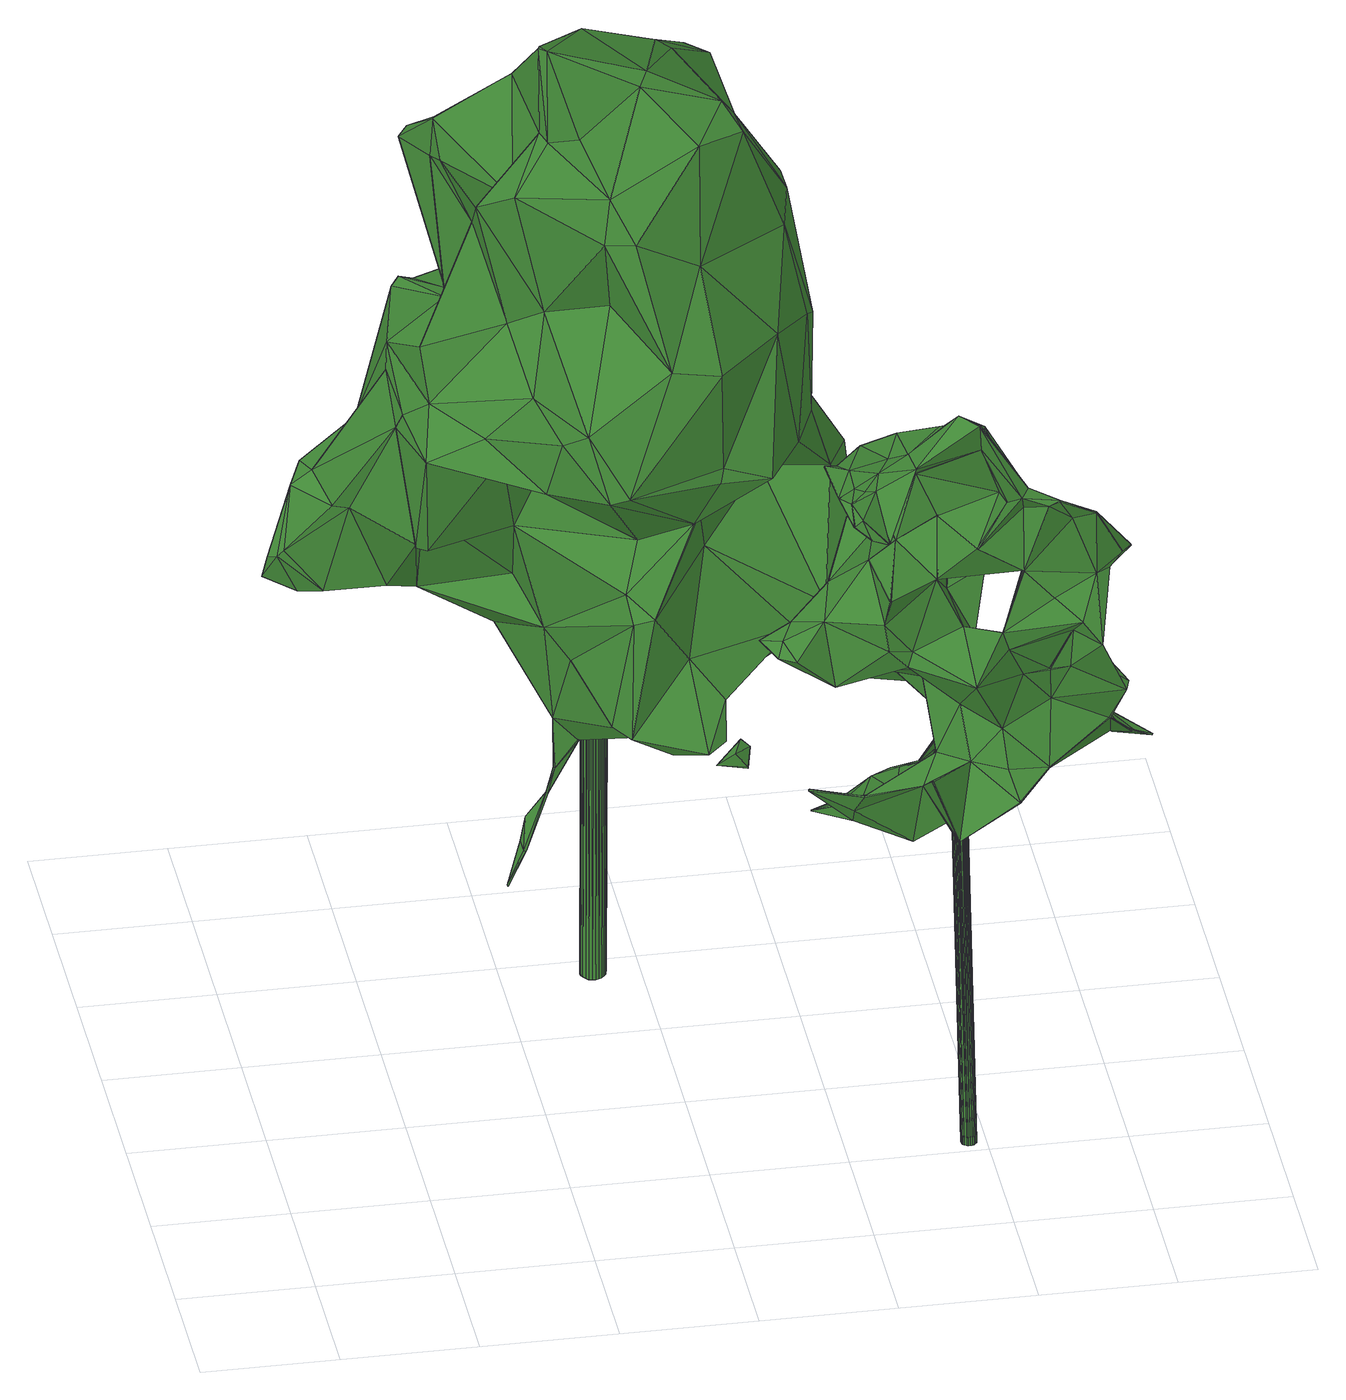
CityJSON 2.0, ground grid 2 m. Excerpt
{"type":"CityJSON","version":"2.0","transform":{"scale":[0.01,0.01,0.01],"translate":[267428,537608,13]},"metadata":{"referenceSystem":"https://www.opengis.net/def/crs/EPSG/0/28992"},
"CityObjects":{
"tree1":{"type":"SolitaryVegetationObject","attributes":{"gtid":205,"crown_width_m":7,"crown_median_z":21.75,"crown_r50_m":0.38,"crown_porosity":0.886,"trunk_H_m":8.47,"trunk_DBH_m":0.379,"trunk_radius_m":0.19,"trunk_base_height_m":13.28,"original_gtid":"226"},"geometry":[{"type":"Solid","lod":"3","boundaries":[[[[0,1,2]],[[3,4,5]],[[6,7,8]],[[9,10,11]],[[12,13,14]],[[15,16,17]],[[18,19,20]],[[21,22,23]],[[24,23,22]],[[15,25,26]],[[27,28,29]],[[27,30,28]],[[31,32,33]],[[34,32,31]],[[35,36,37]],[[24,38,39]],[[40,41,42]],[[43,44,45]],[[46,47,48]],[[49,50,51]],[[52,53,54]],[[55,56,57]],[[57,56,3]],[[58,59,60]],[[61,5,4]],[[62,63,64]],[[65,64,63]],[[66,67,68]],[[69,70,71]],[[72,71,70]],[[73,74,75]],[[76,77,24]],[[78,77,76]],[[79,80,81]],[[82,83,84]],[[74,85,86]],[[75,87,88]],[[34,88,87]],[[89,90,91]],[[92,93,60]],[[74,94,95]],[[35,96,97]],[[86,94,74]],[[42,41,98]],[[75,91,87]],[[1,0,99]],[[100,65,63]],[[101,29,102]],[[103,90,104]],[[105,106,107]],[[60,93,58]],[[108,109,54]],[[108,110,109]],[[20,111,112]],[[113,114,76]],[[109,110,115]],[[109,115,116]],[[117,118,119]],[[18,120,19]],[[121,14,122]],[[14,13,122]],[[54,53,123]],[[124,125,53]],[[125,124,110]],[[126,20,127]],[[128,129,28]],[[29,28,129]],[[130,82,84]],[[73,31,131]],[[132,133,8]],[[134,99,0]],[[50,135,81]],[[24,136,19]],[[24,77,136]],[[66,137,138]],[[139,66,138]],[[58,93,140]],[[141,12,129]],[[75,34,73]],[[88,34,75]],[[142,55,131]],[[127,143,126]],[[12,144,29]],[[145,89,146]],[[73,34,31]],[[135,79,81]],[[147,94,86]],[[148,149,150]],[[151,149,152]],[[153,59,58]],[[94,47,154]],[[39,23,24]],[[95,94,154]],[[147,86,48]],[[142,56,55]],[[4,56,142]],[[3,56,4]],[[117,141,155]],[[117,12,141]],[[61,6,133]],[[69,6,61]],[[18,156,157]],[[18,20,156]],[[74,95,75]],[[84,158,130]],[[159,160,161]],[[36,35,162]],[[73,131,85]],[[55,85,131]],[[74,73,85]],[[17,87,91]],[[131,163,142]],[[27,7,30]],[[131,31,163]],[[125,110,108]],[[43,164,165]],[[143,165,164]],[[72,163,33]],[[163,31,33]],[[166,167,168]],[[121,113,14]],[[169,170,150]],[[1,93,171]],[[104,90,89]],[[2,1,171]],[[7,69,71]],[[30,7,71]],[[107,156,105]],[[123,120,18]],[[172,106,105]],[[173,54,116]],[[173,52,54]],[[174,175,176]],[[116,54,109]],[[29,129,12]],[[174,177,178]],[[164,175,174]],[[171,93,92]],[[116,115,173]],[[173,115,52]],[[38,18,39]],[[38,123,18]],[[11,10,179]],[[50,49,180]],[[105,112,181]],[[49,182,180]],[[52,124,53]],[[148,152,149]],[[183,79,184]],[[185,186,92]],[[119,2,187]],[[128,25,188]],[[189,126,143]],[[115,124,52]],[[115,110,124]],[[136,190,127]],[[67,152,68]],[[68,137,66]],[[191,111,126]],[[192,48,86]],[[157,107,79]],[[27,29,101]],[[176,177,174]],[[185,78,186]],[[43,175,164]],[[45,137,68]],[[193,127,190]],[[158,168,21]],[[166,168,158]],[[194,99,195]],[[96,196,197]],[[96,197,97]],[[78,136,77]],[[161,135,197]],[[50,197,135]],[[122,78,121]],[[78,122,186]],[[153,99,59]],[[183,84,83]],[[132,167,166]],[[155,98,41]],[[181,174,10]],[[102,29,144]],[[40,65,41]],[[134,195,99]],[[91,198,146]],[[101,167,132]],[[60,185,92]],[[59,185,60]],[[151,199,200]],[[151,200,149]],[[201,202,36]],[[202,47,203]],[[46,203,47]],[[117,119,12]],[[108,54,123]],[[134,0,118]],[[43,165,44]],[[1,140,93]],[[19,204,24]],[[188,25,103]],[[205,152,148]],[[145,100,62]],[[76,114,78]],[[145,62,64]],[[145,64,89]],[[158,23,130]],[[71,72,26]],[[206,71,26]],[[42,103,104]],[[176,207,148]],[[157,79,83]],[[157,83,82]],[[125,123,53]],[[119,187,122]],[[100,63,62]],[[103,42,188]],[[91,146,89]],[[25,206,26]],[[25,30,206]],[[5,159,196]],[[3,5,196]],[[123,38,108]],[[208,39,157]],[[103,25,15]],[[206,30,71]],[[50,180,11]],[[72,70,163]],[[163,70,142]],[[4,142,70]],[[69,61,70]],[[4,70,61]],[[159,197,196]],[[161,197,159]],[[205,68,152]],[[37,3,96]],[[35,37,96]],[[61,159,5]],[[133,159,61]],[[92,186,187]],[[113,167,101]],[[133,160,159]],[[176,148,209]],[[184,79,135]],[[132,166,160]],[[184,160,166]],[[76,22,168]],[[59,210,185]],[[211,210,194]],[[59,194,210]],[[205,148,207]],[[193,143,127]],[[84,183,158]],[[166,158,183]],[[161,160,184]],[[0,119,118]],[[147,48,47]],[[49,51,212]],[[50,11,97]],[[172,213,106]],[[82,23,157]],[[130,23,82]],[[24,22,76]],[[33,26,72]],[[174,189,164]],[[191,189,174]],[[143,164,189]],[[55,57,192]],[[67,100,151]],[[67,151,152]],[[199,151,100]],[[199,100,154]],[[100,214,154]],[[34,16,32]],[[50,81,51]],[[175,43,207]],[[175,207,176]],[[15,26,33]],[[95,91,75]],[[183,83,79]],[[208,157,23]],[[208,23,39]],[[134,118,155]],[[179,170,215]],[[89,40,104]],[[64,40,89]],[[140,153,58]],[[178,10,174]],[[191,174,181]],[[203,37,36]],[[203,36,202]],[[10,178,179]],[[157,39,18]],[[216,179,178]],[[191,181,112]],[[111,191,112]],[[127,20,136]],[[150,170,148]],[[37,203,217]],[[161,184,135]],[[112,156,20]],[[136,20,19]],[[143,210,165]],[[126,111,20]],[[185,210,190]],[[133,6,8]],[[128,141,129]],[[128,188,141]],[[119,122,13]],[[27,132,7]],[[101,102,113]],[[27,101,132]],[[99,153,1]],[[140,1,153]],[[184,166,183]],[[76,168,167]],[[76,167,113]],[[36,162,169]],[[132,160,133]],[[3,196,96]],[[85,55,192]],[[154,47,199]],[[94,147,47]],[[199,47,202]],[[7,132,8]],[[25,128,30]],[[28,30,128]],[[188,98,141]],[[42,98,188]],[[46,57,217]],[[46,217,203]],[[120,125,204]],[[120,204,19]],[[192,57,46]],[[24,204,38]],[[108,38,204]],[[125,108,204]],[[85,192,86]],[[192,46,48]],[[134,137,195]],[[194,59,99]],[[211,44,165]],[[211,45,44]],[[155,118,117]],[[181,9,105]],[[66,65,67]],[[134,138,137]],[[155,138,134]],[[34,87,16]],[[66,139,65]],[[40,64,65]],[[212,182,49]],[[67,65,100]],[[157,156,107]],[[21,23,158]],[[211,137,45]],[[211,195,137]],[[194,195,211]],[[97,197,50]],[[0,2,119]],[[169,201,36]],[[169,150,201]],[[105,9,172]],[[3,217,57]],[[37,217,3]],[[141,98,155]],[[186,122,187]],[[6,69,7]],[[212,213,172]],[[214,198,154]],[[100,198,214]],[[95,198,91]],[[154,198,95]],[[100,145,198]],[[189,218,126]],[[191,126,218]],[[191,218,189]],[[13,12,119]],[[97,162,35]],[[97,215,162]],[[146,198,145]],[[202,200,199]],[[150,149,200]],[[201,200,202]],[[150,200,201]],[[207,219,205]],[[125,120,123]],[[10,9,181]],[[168,22,21]],[[165,210,211]],[[17,103,15]],[[185,190,78]],[[136,78,190]],[[138,155,41]],[[193,190,143]],[[143,190,210]],[[162,215,170]],[[216,170,179]],[[169,162,170]],[[209,177,176]],[[216,209,148]],[[121,114,113]],[[205,219,68]],[[78,114,121]],[[179,215,11]],[[11,215,97]],[[105,156,112]],[[17,16,87]],[[68,219,45]],[[43,219,207]],[[45,219,43]],[[138,41,139]],[[139,41,65]],[[107,80,79]],[[106,80,107]],[[51,81,213]],[[51,213,212]],[[104,40,42]],[[80,106,213]],[[80,213,81]],[[33,16,15]],[[33,32,16]],[[178,177,216]],[[209,216,177]],[[216,148,170]],[[92,187,171]],[[2,171,187]],[[103,17,90]],[[91,90,17]],[[14,144,12]],[[113,144,14]],[[102,144,113]],[[180,182,11]],[[172,182,212]],[[9,11,182]],[[172,9,182]],[[220,221,222]],[[220,222,223]],[[223,222,224]],[[223,224,225]],[[222,221,226]],[[222,226,224]],[[224,226,227]],[[224,227,225]],[[226,221,228]],[[226,228,227]],[[227,228,229]],[[227,229,225]],[[228,221,230]],[[228,230,229]],[[229,230,231]],[[229,231,225]],[[230,221,232]],[[230,232,231]],[[231,232,233]],[[231,233,225]],[[232,221,234]],[[232,234,233]],[[233,234,235]],[[233,235,225]],[[234,221,236]],[[234,236,235]],[[235,236,237]],[[235,237,225]],[[236,221,238]],[[236,238,237]],[[237,238,239]],[[237,239,225]],[[238,221,240]],[[238,240,239]],[[239,240,241]],[[239,241,225]],[[240,221,242]],[[240,242,241]],[[241,242,243]],[[241,243,225]],[[242,221,244]],[[242,244,243]],[[243,244,245]],[[243,245,225]],[[244,221,246]],[[244,246,245]],[[245,246,247]],[[245,247,225]],[[246,221,248]],[[246,248,247]],[[247,248,249]],[[247,249,225]],[[248,221,250]],[[248,250,249]],[[249,250,251]],[[249,251,225]],[[250,221,252]],[[250,252,251]],[[251,252,253]],[[251,253,225]],[[252,221,254]],[[252,254,253]],[[253,254,255]],[[253,255,225]],[[254,221,256]],[[254,256,255]],[[255,256,257]],[[255,257,225]],[[256,221,258]],[[256,258,257]],[[257,258,259]],[[257,259,225]],[[258,221,260]],[[258,260,259]],[[259,260,261]],[[259,261,225]],[[260,221,262]],[[260,262,261]],[[261,262,263]],[[261,263,225]],[[262,221,264]],[[262,264,263]],[[263,264,265]],[[263,265,225]],[[264,221,266]],[[264,266,265]],[[265,266,267]],[[265,267,225]],[[266,221,268]],[[266,268,267]],[[267,268,269]],[[267,269,225]],[[268,221,220]],[[268,220,269]],[[269,220,223]],[[269,223,225]]]]}]},
"tree2":{"type":"SolitaryVegetationObject","attributes":{"gtid":307,"crown_width_m":4.5,"crown_median_z":21.31,"crown_r50_m":0.269,"crown_porosity":0.911,"trunk_H_m":8.29,"trunk_DBH_m":0.23,"trunk_radius_m":0.115,"trunk_base_height_m":13.02,"original_gtid":"346"},"geometry":[{"type":"Solid","lod":"3","boundaries":[[[[270,271,272]],[[273,271,270]],[[274,275,276]],[[277,278,279]],[[280,281,282]],[[283,284,285]],[[286,287,288]],[[289,290,291]],[[292,293,294]],[[295,296,297]],[[298,281,299]],[[298,299,300]],[[301,302,303]],[[304,305,306]],[[307,308,309]],[[307,310,308]],[[311,312,313]],[[314,315,316]],[[314,317,315]],[[297,296,318]],[[319,320,275]],[[321,277,322]],[[323,279,324]],[[325,326,327]],[[272,328,329]],[[330,331,332]],[[333,334,335]],[[336,337,338]],[[339,337,336]],[[308,340,341]],[[342,343,344]],[[345,318,296]],[[346,312,311]],[[347,348,349]],[[350,351,352]],[[353,351,350]],[[354,355,356]],[[357,358,334]],[[359,360,361]],[[362,363,364]],[[320,365,275]],[[366,341,367]],[[282,281,368]],[[309,369,370]],[[371,372,373]],[[374,375,376]],[[342,310,343]],[[377,378,379]],[[274,276,380]],[[290,289,381]],[[294,293,327]],[[310,382,383]],[[313,384,385]],[[311,378,377]],[[311,377,346]],[[295,297,386]],[[335,365,333]],[[320,333,365]],[[387,388,389]],[[390,391,286]],[[392,393,394]],[[395,396,397]],[[398,395,397]],[[399,272,300]],[[328,272,399]],[[275,365,335]],[[280,400,281]],[[373,385,401]],[[402,349,403]],[[404,331,330]],[[283,285,405]],[[406,407,338]],[[408,409,410]],[[295,411,412]],[[413,414,415]],[[416,397,396]],[[413,417,414]],[[398,397,416]],[[346,418,419]],[[326,270,420]],[[421,422,423]],[[424,383,382]],[[307,343,310]],[[425,426,411]],[[427,428,424]],[[429,430,289]],[[431,432,433]],[[434,435,408]],[[367,341,428]],[[436,437,438]],[[439,277,279]],[[439,440,277]],[[345,441,318]],[[442,350,332]],[[443,327,326]],[[444,284,445]],[[446,447,363]],[[448,449,304]],[[450,451,329]],[[414,417,452]],[[443,452,327]],[[364,453,304]],[[447,453,364]],[[454,455,416]],[[348,456,457]],[[286,457,456]],[[399,300,458]],[[459,460,399]],[[414,452,460]],[[461,458,462]],[[461,399,458]],[[463,362,464]],[[441,292,426]],[[465,422,466]],[[286,391,287]],[[455,467,395]],[[335,276,275]],[[468,469,470]],[[393,469,468]],[[289,471,429]],[[424,340,383]],[[460,452,450]],[[399,461,459]],[[402,462,458]],[[472,473,474]],[[448,304,306]],[[475,476,477]],[[475,477,429]],[[379,378,478]],[[479,480,381]],[[334,380,276]],[[379,478,385]],[[419,312,346]],[[481,470,469]],[[322,441,345]],[[482,406,440]],[[272,298,300]],[[483,377,379]],[[457,475,408]],[[385,484,379]],[[364,363,447]],[[340,308,383]],[[485,468,486]],[[393,468,485]],[[322,345,302]],[[324,438,323]],[[372,437,436]],[[334,487,488]],[[489,392,360]],[[490,356,368]],[[491,281,400]],[[282,368,356]],[[369,492,370]],[[492,387,370]],[[401,400,493]],[[293,273,325]],[[494,327,495]],[[334,488,357]],[[455,395,398]],[[336,496,367]],[[338,496,336]],[[497,498,499]],[[393,499,498]],[[396,454,416]],[[492,421,344]],[[472,500,473]],[[367,427,336]],[[317,482,316]],[[329,501,450]],[[387,492,344]],[[344,388,387]],[[440,406,441]],[[288,287,497]],[[361,497,287]],[[361,287,359]],[[426,337,339]],[[414,460,502]],[[497,502,459]],[[460,459,502]],[[443,450,452]],[[481,393,392]],[[481,469,393]],[[491,400,401]],[[446,486,447]],[[444,445,418]],[[483,375,377]],[[377,375,374]],[[385,503,484]],[[373,503,385]],[[504,505,506]],[[426,412,411]],[[332,350,330]],[[311,313,478]],[[406,482,407]],[[482,440,439]],[[367,428,427]],[[507,381,508]],[[504,506,509]],[[358,380,334]],[[492,369,421]],[[407,482,421]],[[407,421,369]],[[336,427,386]],[[308,341,510]],[[511,375,512]],[[479,289,430]],[[353,350,442]],[[513,347,514]],[[416,455,398]],[[515,449,351]],[[352,351,449]],[[359,287,391]],[[485,294,495]],[[286,456,390]],[[355,282,356]],[[309,407,369]],[[284,444,507]],[[408,516,409]],[[313,434,491]],[[305,304,453]],[[429,376,511]],[[323,438,354]],[[517,435,313]],[[488,518,472]],[[515,351,353]],[[352,324,519]],[[352,519,404]],[[334,276,335]],[[495,417,520]],[[468,447,486]],[[447,468,470]],[[521,425,411]],[[496,522,523]],[[473,284,283]],[[403,284,473]],[[494,294,327]],[[377,374,346]],[[524,293,292]],[[525,500,472]],[[512,509,409]],[[495,294,494]],[[331,404,519]],[[321,278,277]],[[407,522,338]],[[436,438,352]],[[436,352,372]],[[512,432,431]],[[289,479,381]],[[367,496,523]],[[474,357,526]],[[474,526,472]],[[461,288,459]],[[286,288,461]],[[521,386,427]],[[298,368,281]],[[521,427,424]],[[346,444,418]],[[459,288,497]],[[527,446,363]],[[438,324,352]],[[341,340,428]],[[419,418,517]],[[424,428,340]],[[292,412,426]],[[331,463,332]],[[303,463,331]],[[528,463,303]],[[362,463,528]],[[364,304,464]],[[364,464,362]],[[529,490,368]],[[298,529,368]],[[421,490,344]],[[380,530,283]],[[431,448,306]],[[527,363,362]],[[360,390,489]],[[275,274,319]],[[403,286,461]],[[529,298,271]],[[406,292,441]],[[297,426,339]],[[297,318,426]],[[457,408,349]],[[375,531,512]],[[375,483,531]],[[297,339,386]],[[393,532,499]],[[382,310,342]],[[462,403,461]],[[333,487,334]],[[533,487,333]],[[349,299,347]],[[282,355,438]],[[354,438,355]],[[386,339,336]],[[290,374,291]],[[346,374,290]],[[384,313,491]],[[384,491,401]],[[457,286,476]],[[338,337,426]],[[534,433,432]],[[433,484,503]],[[433,534,484]],[[433,503,373]],[[457,349,348]],[[490,421,356]],[[349,517,535]],[[308,310,383]],[[376,429,471]],[[330,350,404]],[[352,404,350]],[[381,444,290]],[[394,361,360]],[[514,509,506]],[[423,356,421]],[[349,535,403]],[[488,472,526]],[[488,526,357]],[[358,357,474]],[[536,437,371]],[[352,449,372]],[[325,273,326]],[[528,303,302]],[[326,420,443]],[[332,463,442]],[[402,458,349]],[[307,388,344]],[[419,313,312]],[[305,453,537]],[[403,462,402]],[[514,506,505]],[[470,453,447]],[[371,437,372]],[[431,373,448]],[[372,448,373]],[[449,448,372]],[[408,475,516]],[[486,446,412]],[[486,412,485]],[[293,325,327]],[[485,412,294]],[[294,412,292]],[[317,316,315]],[[538,470,513]],[[296,295,412]],[[296,412,446]],[[454,467,455]],[[280,282,437]],[[525,477,500]],[[280,437,536]],[[282,438,437]],[[500,477,476]],[[314,354,356]],[[473,500,403]],[[345,446,527]],[[476,403,500]],[[476,286,403]],[[367,523,366]],[[522,366,523]],[[375,511,376]],[[289,291,471]],[[409,516,511]],[[512,409,511]],[[376,471,374]],[[434,410,514]],[[313,419,517]],[[430,429,539]],[[538,505,504]],[[513,505,538]],[[387,389,370]],[[307,344,343]],[[308,510,309]],[[441,322,440]],[[309,370,388]],[[307,309,388]],[[520,417,413]],[[388,370,389]],[[290,444,346]],[[444,381,507]],[[379,484,483]],[[512,531,432]],[[401,385,384]],[[313,385,478]],[[434,514,347]],[[517,418,445]],[[407,309,522]],[[323,439,279]],[[528,527,362]],[[345,296,446]],[[345,527,302]],[[528,302,527]],[[537,453,538]],[[504,537,538]],[[470,538,453]],[[454,396,467]],[[395,467,396]],[[309,510,522]],[[366,522,510]],[[301,331,519]],[[392,394,360]],[[406,426,382]],[[338,426,406]],[[318,441,426]],[[382,425,424]],[[424,425,521]],[[426,425,382]],[[274,508,319]],[[283,405,380]],[[274,405,508]],[[507,508,405]],[[274,380,405]],[[319,508,320]],[[511,516,429]],[[390,360,391]],[[359,391,360]],[[272,271,298]],[[431,433,373]],[[353,463,515]],[[284,507,285]],[[507,405,285]],[[394,393,498]],[[535,284,403]],[[331,301,303]],[[431,306,509]],[[431,509,512]],[[408,410,434]],[[533,333,540]],[[535,517,445]],[[284,535,445]],[[442,463,353]],[[386,411,295]],[[521,411,386]],[[305,509,306]],[[537,509,305]],[[504,509,537]],[[460,501,399]],[[493,371,373]],[[493,400,541]],[[493,541,371]],[[489,513,542]],[[374,471,291]],[[489,543,513]],[[314,466,422]],[[314,422,421]],[[479,539,525]],[[408,435,349]],[[430,539,479]],[[489,390,543]],[[481,542,513]],[[476,475,457]],[[477,525,539]],[[477,539,429]],[[516,475,429]],[[524,490,529]],[[292,490,524]],[[322,277,440]],[[349,458,299]],[[347,299,281]],[[347,281,491]],[[300,299,458]],[[311,478,378]],[[347,491,434]],[[326,273,270]],[[302,321,322]],[[301,321,302]],[[366,510,341]],[[415,544,413]],[[394,498,361]],[[502,497,499]],[[502,499,414]],[[464,515,463]],[[443,451,450]],[[481,513,470]],[[392,489,542]],[[392,542,481]],[[347,513,348]],[[348,513,543]],[[495,520,532]],[[415,414,532]],[[273,529,271]],[[415,532,544]],[[544,532,413]],[[439,323,314]],[[354,314,323]],[[393,485,532]],[[495,532,485]],[[413,532,520]],[[532,414,499]],[[361,498,497]],[[464,304,515]],[[449,515,304]],[[328,501,329]],[[399,501,328]],[[382,342,406]],[[514,505,513]],[[401,493,373]],[[490,342,344]],[[292,342,490]],[[406,342,292]],[[483,545,531]],[[484,545,483]],[[484,534,545]],[[531,545,432]],[[432,545,534]],[[272,451,270]],[[329,451,272]],[[270,451,420]],[[451,443,420]],[[482,439,314]],[[482,314,316]],[[452,417,327]],[[327,417,495]],[[423,422,465]],[[313,435,434]],[[421,482,317]],[[317,314,421]],[[543,390,456]],[[356,423,466]],[[423,465,466]],[[543,456,348]],[[314,356,466]],[[349,435,517]],[[524,529,273]],[[524,273,293]],[[496,338,522]],[[509,410,409]],[[514,410,509]],[[536,541,280]],[[460,450,501]],[[508,381,540]],[[508,540,320]],[[400,280,541]],[[279,278,324]],[[320,540,333]],[[301,278,321]],[[519,324,278]],[[519,278,301]],[[540,381,480]],[[540,480,533]],[[488,480,518]],[[479,518,480]],[[371,541,536]],[[525,518,479]],[[472,518,525]],[[358,474,530]],[[358,530,380]],[[473,283,530]],[[474,473,530]],[[533,480,487]],[[488,487,480]],[[546,547,548]],[[546,548,549]],[[549,548,550]],[[549,550,551]],[[548,547,552]],[[548,552,550]],[[550,552,553]],[[550,553,551]],[[552,547,554]],[[552,554,553]],[[553,554,555]],[[553,555,551]],[[554,547,556]],[[554,556,555]],[[555,556,557]],[[555,557,551]],[[556,547,558]],[[556,558,557]],[[557,558,559]],[[557,559,551]],[[558,547,560]],[[558,560,559]],[[559,560,561]],[[559,561,551]],[[560,547,562]],[[560,562,561]],[[561,562,563]],[[561,563,551]],[[562,547,564]],[[562,564,563]],[[563,564,565]],[[563,565,551]],[[564,547,566]],[[564,566,565]],[[565,566,567]],[[565,567,551]],[[566,547,568]],[[566,568,567]],[[567,568,569]],[[567,569,551]],[[568,547,570]],[[568,570,569]],[[569,570,571]],[[569,571,551]],[[570,547,572]],[[570,572,571]],[[571,572,573]],[[571,573,551]],[[572,547,574]],[[572,574,573]],[[573,574,575]],[[573,575,551]],[[574,547,576]],[[574,576,575]],[[575,576,577]],[[575,577,551]],[[576,547,578]],[[576,578,577]],[[577,578,579]],[[577,579,551]],[[578,547,580]],[[578,580,579]],[[579,580,581]],[[579,581,551]],[[580,547,582]],[[580,582,581]],[[581,582,583]],[[581,583,551]],[[582,547,584]],[[582,584,583]],[[583,584,585]],[[583,585,551]],[[584,547,586]],[[584,586,585]],[[585,586,587]],[[585,587,551]],[[586,547,588]],[[586,588,587]],[[587,588,589]],[[587,589,551]],[[588,547,590]],[[588,590,589]],[[589,590,591]],[[589,591,551]],[[590,547,592]],[[590,592,591]],[[591,592,593]],[[591,593,551]],[[592,547,594]],[[592,594,593]],[[593,594,595]],[[593,595,551]],[[594,547,546]],[[594,546,595]],[[595,546,549]],[[595,549,551]]]]}]}
},
"vertices":[
[129,760,879],[99,765,855],[148,703,852],[821,619,1152],[776,595,1316],[809,597,1164],[659,424,1028],[512,347,1037],[653,414,1009],[743,711,607],[703,867,709],[736,742,781],[247,502,1034],[239,539,872],[255,536,867],[385,566,1419],[445,638,1460],[437,661,1463],[485,610,486],[454,636,507],[487,659,611],[496,404,630],[463,553,654],[576,435,587],[447,610,526],[429,576,1220],[500,487,1375],[484,350,1030],[420,375,1120],[402,401,1026],[457,374,1130],[568,586,1571],[490,632,1464],[509,495,1445],[447,653,1602],[802,704,1005],[780,807,1092],[815,755,1126],[450,607,445],[483,608,487],[313,845,1328],[326,797,1122],[354,737,1279],[323,1035,782],[259,973,826],[275,992,839],[691,828,1358],[700,872,1366],[716,826,1443],[862,637,678],[885,628,769],[882,627,653],[408,635,312],[432,633,352],[410,612,308],[707,609,1498],[789,648,1344],[786,685,1350],[60,775,702],[138,817,700],[107,755,685],[753,517,1184],[283,925,1317],[357,821,1310],[281,922,1317],[331,829,1118],[299,905,1091],[427,898,1135],[426,887,950],[655,414,1187],[637,488,1326],[583,408,1203],[540,458,1388],[583,617,1577],[620,759,1539],[519,780,1556],[429,579,696],[377,686,647],[268,699,709],[782,547,680],[788,673,613],[882,623,652],[658,396,594],[662,423,646],[630,374,588],[643,752,1527],[711,830,1465],[436,665,1601],[438,665,1604],[315,832,1397],[402,681,1348],[417,773,1496],[141,734,694],[77,746,750],[680,868,1462],[580,880,1479],[812,686,1004],[886,731,866],[279,736,1081],[118,800,872],[458,907,1203],[546,479,889],[426,559,977],[336,603,1386],[321,809,1341],[708,696,532],[750,687,536],[724,672,528],[437,609,404],[406,612,310],[411,629,355],[558,817,642],[628,805,604],[385,572,874],[398,658,742],[405,635,313],[382,610,257],[232,605,1053],[227,716,1062],[224,618,1025],[451,611,445],[262,614,884],[242,553,868],[441,610,403],[413,632,355],[439,612,405],[512,800,674],[379,690,649],[404,523,1111],[327,476,1081],[583,400,577],[686,593,1531],[618,428,938],[732,437,996],[203,828,920],[827,548,714],[377,690,646],[273,897,977],[267,898,1086],[278,904,1097],[65,760,742],[262,561,1094],[712,564,1495],[388,893,736],[358,512,1024],[294,925,1332],[317,834,1399],[705,857,1437],[631,999,936],[586,969,1076],[706,954,972],[588,962,1152],[524,951,1046],[78,774,739],[530,952,1388],[233,743,1090],[679,691,561],[653,605,625],[523,396,611],[786,536,992],[640,511,904],[754,670,876],[782,803,911],[642,524,1502],[336,1035,742],[317,970,736],[559,410,796],[523,442,823],[529,416,787],[755,874,956],[686,878,884],[86,743,760],[803,717,571],[384,611,254],[593,950,599],[479,1002,770],[513,998,783],[595,945,739],[657,949,705],[702,897,731],[827,643,678],[632,807,605],[813,682,621],[615,452,701],[657,570,813],[172,784,698],[226,704,712],[171,695,851],[383,615,1182],[449,986,767],[278,747,730],[573,905,603],[740,715,1390],[360,771,775],[204,861,869],[203,861,872],[815,597,1004],[853,659,872],[430,849,1364],[628,958,1218],[638,929,1069],[711,824,1069],[760,898,1204],[770,848,1198],[448,610,445],[528,939,829],[518,548,1238],[487,979,811],[556,521,662],[559,965,797],[273,874,802],[258,957,830],[838,700,588],[837,696,587],[480,841,1310],[780,801,908],[687,929,748],[728,770,1194],[592,942,738],[440,928,845],[544,726,28],[525,725,28],[543,731,28],[543,702,875],[542,707,875],[524,701,875],[541,735,28],[540,711,875],[538,739,28],[537,715,875],[534,742,29],[533,718,875],[529,744,29],[528,720,875],[524,744,29],[523,720,875],[520,743,29],[518,719,875],[515,741,28],[514,717,875],[511,738,28],[510,714,875],[508,734,28],[507,710,875],[507,729,28],[505,706,875],[506,724,28],[505,701,875],[507,720,28],[506,696,875],[509,715,28],[508,691,874],[512,711,28],[511,687,874],[516,708,27],[515,684,874],[521,707,27],[520,683,874],[526,706,27],[524,682,874],[530,707,27],[529,683,874],[535,709,27],[534,685,874],[539,712,28],[538,688,874],[542,716,28],[541,692,874],[543,721,28],[542,697,875],
[788,233,774],[834,236,806],[780,200,788],[859,258,774],[835,84,1088],[811,78,1101],[811,80,1100],[1003,122,744],[1069,109,681],[1008,101,687],[1035,124,829],[960,75,843],[1004,120,745],[826,195,1140],[899,224,1114],[838,181,1145],[883,281,974],[880,340,963],[859,339,958],[953,184,1228],[979,158,1224],[980,160,1224],[955,266,677],[882,307,743],[905,323,712],[978,373,606],[1015,367,626],[976,361,593],[875,152,840],[882,152,865],[847,147,872],[1135,201,721],[1105,253,726],[1161,224,690],[1139,208,834],[1131,201,843],[1133,200,844],[796,143,620],[787,231,576],[797,158,592],[831,223,587],[1067,94,1121],[1035,122,1106],[1035,115,1005],[927,27,622],[927,26,621],[928,28,620],[926,28,620],[986,340,618],[836,82,1089],[800,90,1128],[1086,180,749],[1036,233,743],[1019,53,660],[1070,108,680],[849,296,758],[805,304,747],[812,333,724],[722,183,845],[699,209,839],[1231,190,668],[1176,203,672],[1232,191,670],[787,110,1144],[773,134,1141],[786,84,1122],[875,337,533],[890,309,577],[904,226,550],[928,345,553],[808,268,562],[753,246,561],[892,202,596],[861,187,582],[808,125,651],[1019,321,674],[1029,98,1136],[957,168,890],[943,223,921],[919,167,972],[1201,181,685],[1163,147,732],[1163,145,730],[1183,183,695],[1018,53,662],[1009,99,689],[958,114,699],[768,220,1144],[767,220,1142],[978,356,1011],[986,337,977],[881,341,962],[1161,305,701],[1121,328,706],[1105,250,731],[787,83,1123],[753,246,559],[802,293,544],[949,147,775],[796,141,618],[732,146,655],[1103,125,835],[1181,111,796],[1140,73,897],[1042,121,1138],[1097,154,1086],[1034,192,1099],[1084,99,1126],[1083,97,1125],[1139,123,1085],[799,149,1140],[886,148,1169],[871,229,590],[827,237,583],[1077,108,960],[1140,121,987],[927,347,552],[733,146,657],[734,148,657],[732,148,656],[986,335,979],[978,354,1011],[962,304,917],[900,346,861],[904,328,903],[683,359,569],[636,350,584],[637,352,583],[691,390,585],[765,208,893],[1010,97,888],[1114,84,930],[846,121,970],[868,213,1015],[1200,180,683],[827,140,1142],[940,195,592],[884,161,546],[1042,157,994],[1081,154,975],[1077,110,958],[920,318,582],[970,341,638],[835,238,808],[799,281,884],[822,266,885],[678,392,598],[790,305,762],[1016,148,1100],[970,119,1045],[779,261,770],[892,126,658],[888,29,724],[888,30,725],[849,301,574],[890,310,579],[921,316,581],[875,338,535],[802,294,546],[1003,255,1163],[943,240,1180],[1130,118,894],[1159,161,992],[1160,137,985],[1001,92,921],[1037,135,994],[1161,146,731],[1079,146,772],[1070,107,682],[959,116,697],[920,167,687],[957,266,676],[1205,188,681],[759,309,761],[984,176,1174],[1014,201,1086],[1034,393,719],[1057,315,743],[1161,139,814],[1188,134,796],[681,258,842],[778,261,772],[759,310,763],[1058,221,772],[665,358,595],[691,388,587],[953,268,930],[944,227,1023],[840,141,920],[783,280,914],[728,266,863],[832,226,978],[844,122,970],[1170,224,699],[1146,239,722],[889,28,725],[890,29,724],[683,359,571],[960,306,778],[958,284,786],[1003,253,793],[985,176,1175],[827,268,1142],[836,246,1110],[786,232,1133],[1017,215,1077],[930,224,1043],[948,247,1161],[1104,115,1085],[884,199,1163],[838,181,1147],[924,249,814],[930,128,594],[1140,125,1086],[1182,148,1002],[930,355,753],[1013,372,738],[798,151,1144],[798,193,1149],[1006,271,922],[918,167,687],[1000,90,921],[808,124,649],[1105,113,901],[834,354,719],[854,366,745],[849,299,572],[827,376,960],[874,343,910],[872,342,909],[879,262,1121],[710,231,853],[784,281,913],[1161,135,986],[1094,163,831],[1035,126,830],[1075,130,833],[876,161,1151],[837,83,1089],[1105,115,902],[787,230,574],[1061,230,1068],[1128,166,988],[977,189,860],[1009,99,889],[1137,201,723],[1048,230,1062],[969,121,1045],[859,224,1143],[1168,173,692],[849,297,760],[880,319,574],[833,211,549],[809,267,560],[967,225,761],[882,282,1149],[787,231,1135],[1119,328,704],[1159,304,699],[905,215,796],[808,191,1143],[1159,162,994],[898,344,860],[811,138,1146],[1197,165,1000],[929,222,1043],[1075,128,829],[1112,185,833],[1026,185,814],[937,250,1173],[827,139,1144],[1075,128,832],[953,268,928],[1006,269,924],[854,275,905],[1196,166,1002],[986,225,2],[975,225,2],[986,228,2],[964,207,831],[963,210,831],[952,206,830],[985,231,2],[962,212,831],[983,233,2],[960,215,831],[980,235,2],[958,217,831],[978,236,2],[955,218,831],[975,236,2],[952,218,831],[972,236,2],[949,218,831],[969,235,2],[946,216,831],[967,233,2],[944,215,830],[965,231,2],[942,212,830],[964,228,2],[941,209,830],[964,225,2],[941,206,830],[964,222,2],[941,203,830],[965,219,2],[942,201,830],[967,217,2],[944,198,830],[970,215,2],[947,196,830],[972,214,2],[949,195,830],[975,214,2],[953,195,830],[978,214,2],[955,195,830],[981,215,2],[958,197,830],[983,217,2],[960,199,831],[985,219,2],[962,201,831],[986,222,2],[963,204,831]
]}
